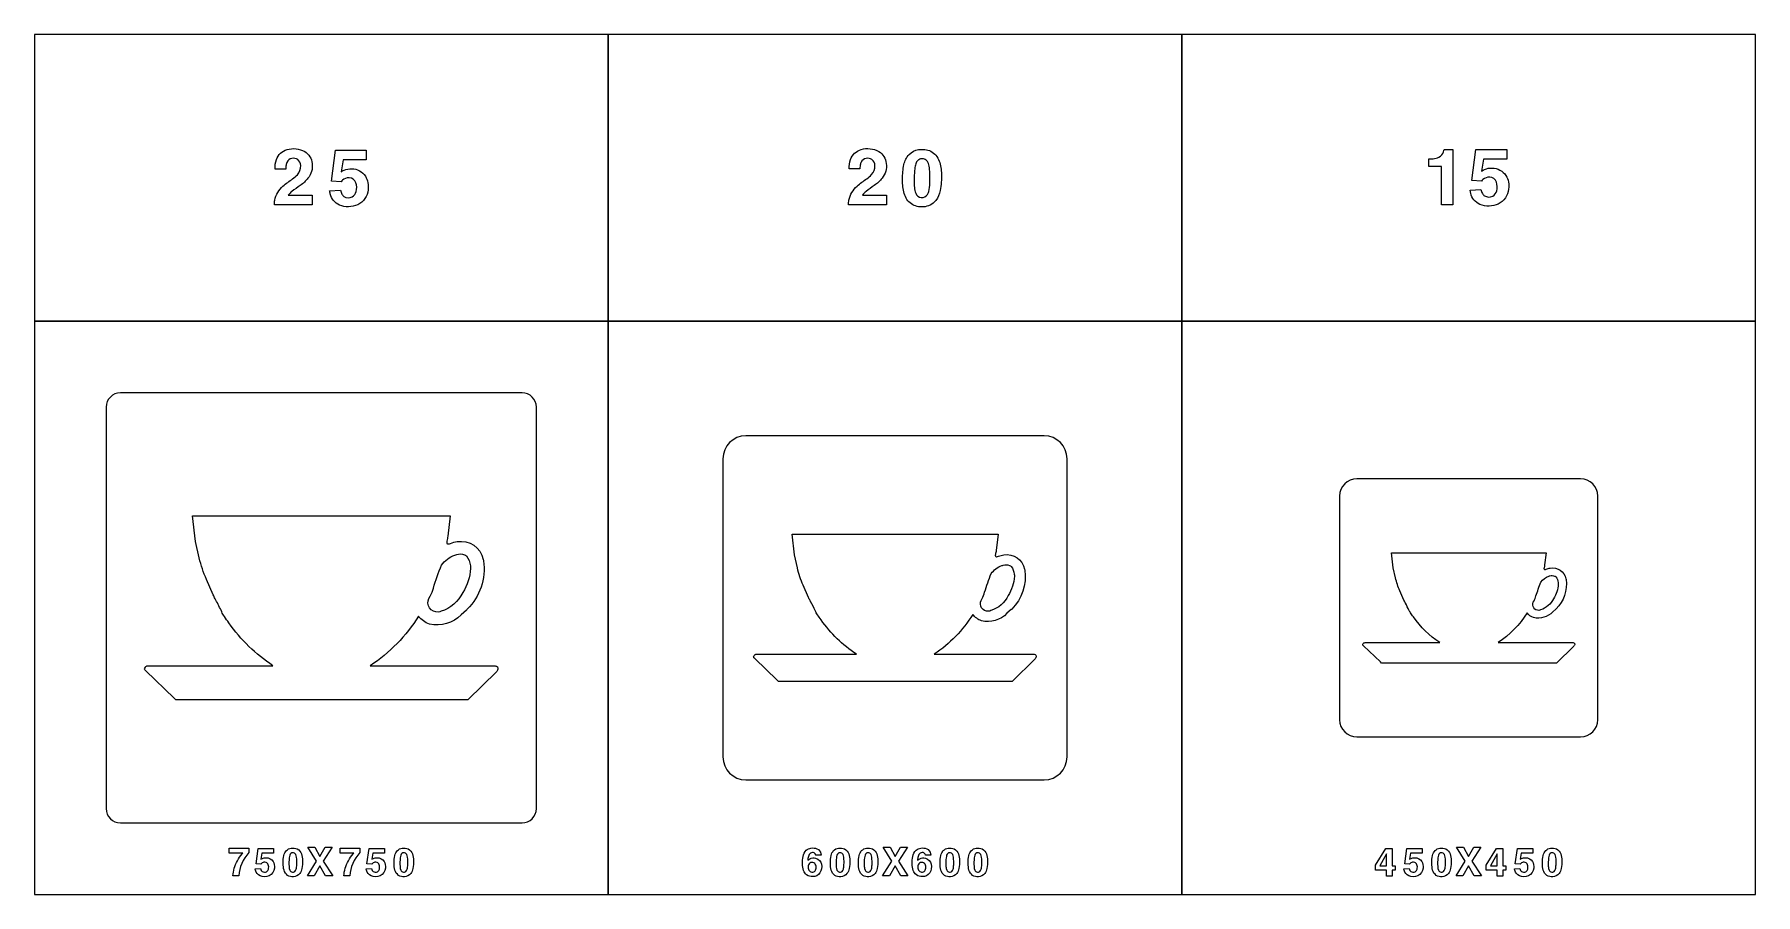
# Model space of a CAD drawing. Extents: x 0 to 3000, y 0 to 1500.
import ezdxf

# ---------------------------------------------------------------- set-up
doc = ezdxf.new("R2010")
doc.units = 0
doc.header["$MEASUREMENT"] = 0

msp = doc.modelspace()

# ---------------------------------------------------------------- linework, layer by layer
for points in [[(0.0003, 1000), (1000, 1000), (1000, 1500), (0.0003, 1500)], [(1000, 1000), (2000, 1000), (2000, 1500), (1000, 1500)], [(2000, 1000), (3000, 1000), (3000, 1500), (2000, 1500)], [(0.0001, 0.0001), (1000, 0.0001), (1000, 1000), (0.0001, 1000)], [(1000, 0.0001), (2000, 0.0001), (2000, 1000), (1000, 1000)], [(2000, 0.0001), (3000, 0.0001), (3000, 1000), (2000, 1000)], [(475.714, 32.7948), (491.716, 58.3477), (476.393, 82.7948), (488.628, 82.7948), (497.632, 66.2466), (506.826, 82.7948), (518.848, 82.7948), (503.335, 58.3477), (519.93, 32.7948), (507.277, 32.7948), (497.632, 50.2908), (487.625, 32.7948)], [(1478.42, 32.7948), (1494.42, 58.3477), (1479.1, 82.7948), (1491.33, 82.7948), (1500.34, 66.2466), (1509.53, 82.7948), (1521.55, 82.7948), (1506.04, 58.3477), (1522.64, 32.7948), (1509.98, 32.7948), (1500.34, 50.2908), (1490.33, 32.7948)], [(2337.67, 51.2623), (2355.75, 80.5514), (2366.36, 80.5514), (2366.36, 50.3066), (2371.76, 50.3066), (2371.76, 42.7), (2366.36, 42.7), (2366.36, 32.2497), (2356.86, 32.2497), (2356.86, 42.7), (2337.67, 42.7)], [(2356.86, 70.82), (2344.86, 50.3066), (2356.86, 50.3066)], [(2477.84, 32.7948), (2493.84, 58.3477), (2478.52, 82.7948), (2490.76, 82.7948), (2499.76, 66.2466), (2508.95, 82.7948), (2520.98, 82.7948), (2505.46, 58.3477), (2522.06, 32.7948), (2509.41, 32.7948), (2499.76, 50.2908), (2489.75, 32.7948)], [(2530.52, 51.2624), (2548.6, 80.5515), (2559.21, 80.5515), (2559.21, 50.3066), (2564.61, 50.3066), (2564.61, 42.7), (2559.21, 42.7), (2559.21, 32.2498), (2549.71, 32.2498), (2549.71, 42.7), (2530.52, 42.7)], [(2549.71, 70.8201), (2537.71, 50.3066), (2549.71, 50.3066)]]:
    msp.add_lwpolyline(points, close=True)
for points in [[(418.422, 1202.63, -0.0640343), (418.928, 1211.01, -0.161687), (433.256, 1235.22, -0.0283718), (449.985, 1248.18, 0.0545111), (458.342, 1255.35, 0.192461), (464.329, 1271.16, 0.234238), (458.895, 1281.72, 0.196223), (448.769, 1283.63, 0.252425), (440.001, 1276.76, 0.0856617), (438.343, 1269.95, 0.0202329), (438.058, 1265.27), (419.402, 1265.27, -0.0983795), (421.819, 1281.8, -0.245047), (440.286, 1299.05, -0.207102), (471.075, 1295.71, -0.233443), (484.06, 1274.78, -0.20961), (476.793, 1249.11, -0.0785124), (463.223, 1236.52, 0.0107372), (448.895, 1226.2, 0.0665092), (442.545, 1219.79), (484.344, 1219.79), (484.344, 1202.63)], [(514.481, 1227.42), (533.264, 1228.13, 0.0452719), (535.823, 1221.64, 0.0567733), (537.719, 1218.89, 0.070207), (539.488, 1217.5, 0.264984), (553.895, 1216.74, 0.20748), (560.862, 1225.98, 0.147389), (560.404, 1241.2, 0.308532), (548.651, 1249.76, 0.215743), (536.74, 1245.67, 0.028781), (534.591, 1243.17), (517.546, 1243.98), (524.67, 1297.85), (578.286, 1297.85), (578.286, 1281.1), (538.114, 1281.1), (534.528, 1260.29, -0.0211252), (539.694, 1263.31, -0.121371), (553.026, 1265.65, -0.244671), (576.943, 1252.87, -0.173069), (581.572, 1229.22, -0.256779), (563.5, 1202.82, -0.199585), (531.684, 1202.4, -0.245625), (515.571, 1221.95, -0.0170062)], [(1419.16, 1202.77, -0.0640343), (1419.66, 1211.15, -0.161687), (1433.99, 1235.37, -0.0283718), (1450.72, 1248.32, 0.0545111), (1459.08, 1255.49, 0.192461), (1465.07, 1271.31, 0.234238), (1459.63, 1281.86, 0.196223), (1449.5, 1283.77, 0.252425), (1440.74, 1276.9, 0.0856617), (1439.08, 1270.09, 0.0202329), (1438.79, 1265.41), (1420.14, 1265.41, -0.0983795), (1422.55, 1281.94, -0.245047), (1441.02, 1299.19, -0.207102), (1471.81, 1295.86, -0.233443), (1484.8, 1274.92, -0.20961), (1477.53, 1249.25, -0.0785124), (1463.96, 1236.66, 0.0107372), (1449.63, 1226.34, 0.0665092), (1443.28, 1219.93), (1485.08, 1219.93), (1485.08, 1202.77)], [(1513.14, 1247.83, -0.0563084), (1515.56, 1272.96, -0.130301), (1524.44, 1290.48, -0.174843), (1541.17, 1299.05, -0.147552), (1562.41, 1296.39, -0.192146), (1577.14, 1279.13, -0.0833996), (1580.83, 1256.31, -0.0545507), (1578.83, 1228, -0.116773), (1571.2, 1210.37, -0.221099), (1549.25, 1199.3, -0.162564), (1528.67, 1204.31, -0.174743), (1516.16, 1222.47, -0.0640867), (1513.17, 1245.95)], [(2430.38, 1282.79), (2435.62, 1282.79, 0.0261527), (2438.02, 1283.06, 0.0824327), (2447.96, 1285.95, 0.211118), (2455.97, 1295.44, 0.0230957), (2457.03, 1299.41), (2472.27, 1299.41), (2472.27, 1202.61), (2452.82, 1202.61), (2452.82, 1269.42), (2430.38, 1269.42)], [(2502.41, 1228.59), (2521.19, 1229.3, 0.0452719), (2523.75, 1222.8, 0.0567733), (2525.65, 1220.06, 0.070207), (2527.41, 1218.67, 0.264984), (2541.82, 1217.91, 0.20748), (2548.79, 1227.15, 0.147389), (2548.33, 1242.36, 0.308532), (2536.58, 1250.92, 0.215743), (2524.67, 1246.83, 0.028781), (2522.52, 1244.34), (2505.47, 1245.14), (2512.6, 1299.01), (2566.21, 1299.01), (2566.21, 1282.27), (2526.04, 1282.27), (2522.45, 1261.46, -0.0211252), (2527.62, 1264.48, -0.121371), (2540.95, 1266.82, -0.244671), (2564.87, 1254.04, -0.173069), (2569.5, 1230.39, -0.256779), (2551.43, 1203.99, -0.199585), (2519.61, 1203.56, -0.245625), (2503.5, 1223.12, -0.0170062)], [(1533.69, 1235.62, 0.0124589), (1533.9, 1233.09, 0.0668192), (1536.14, 1222.93, 0.615362), (1556.51, 1220.69, 0.0726881), (1558.69, 1225.9, 0.0588562), (1560.57, 1240.82, 0.0389037), (1559.92, 1267.61, 0.084671), (1557.28, 1276.95, 0.156013), (1552.7, 1281.81, 0.143208), (1546.41, 1283, 0.172584), (1540.11, 1280.52, 0.132565), (1536.13, 1274.29, 0.0498315), (1534.31, 1265.6, 0.0368731)], [(150, 125), (850, 125, 0.414213), (875, 150), (875, 850, 0.414213), (850, 875), (150, 875, 0.414213), (125, 850), (125, 150, 0.414213)], [(1240, 200), (1760, 200, 0.414213), (1800, 240), (1800, 760, 0.414213), (1760, 800), (1240, 800, 0.414213), (1200, 760), (1200, 240, 0.414213)], [(2305, 275), (2695, 275, 0.414213), (2725, 305), (2725, 695, 0.414213), (2695, 725), (2305, 725, 0.414213), (2275, 695), (2275, 305, 0.414213)], [(720.606, 625.152, -0.016062), (718.764, 616.273, 0.060335), (718.589, 613.718, 0.112881), (718.957, 612.487, 0.165857), (719.868, 611.731, 0.110486), (721.434, 611.542, 0.0763086), (725.288, 612.505, -0.0511434), (736.878, 615.475, -0.40211), (782.394, 584.453, -0.00941379), (782.937, 581.993, -0.234249), (754.397, 497.448, -0.0345651), (753.234, 496.139), (743.963, 488.107, -0.268058), (688.38, 471.779, -0.154347), (669.625, 485.498, -0.105046), (585.455, 398.966), (793.718, 398.897), (800.235, 399.183, -0.0954278), (805.574, 398.049, -0.265638), (807.927, 395.119, -0.149398), (807.097, 391.293, -0.0413379), (805.738, 389.118), (755.318, 339.741), (246.443, 339.622), (243.367, 342.682), (194.324, 389.987, 0.00728231), (192.785, 391.339, -0.253229), (192.068, 393.213, -0.140268), (193.438, 396.388, -0.098206), (195.531, 398.363, -0.10252), (196.858, 398.77, -0.0271306), (202.415, 398.933), (204.344, 398.897), (415.776, 399.198, -0.0942124), (339.118, 473.724, -0.0096202), (331.09, 485.125, -0.0653274), (326.424, 493.12, 0.0273958), (316.087, 513.539, -0.020492), (314.944, 515.725, -0.00651136), (311.714, 522.784), (299.995, 549.285, -0.048437), (287.339, 587.062), (280.67, 615.953), (275.582, 660.378), (724.606, 660.378)], [(1676.49, 600.122, -0.016062), (1675.01, 593.018, 0.060335), (1674.87, 590.975, 0.112881), (1675.17, 589.989, 0.165857), (1675.9, 589.385, 0.110486), (1677.15, 589.233, 0.0763086), (1680.23, 590.004, -0.0511434), (1689.5, 592.38, -0.40211), (1725.92, 567.562, -0.00941379), (1726.35, 565.594, -0.234249), (1703.52, 497.959, -0.0345651), (1702.59, 496.911), (1695.17, 490.486, -0.268058), (1650.7, 477.423, -0.154347), (1635.7, 488.398, -0.105046), (1568.36, 419.173), (1734.97, 419.117), (1740.19, 419.346, -0.0954278), (1744.46, 418.439, -0.265638), (1746.34, 416.095, -0.149398), (1745.68, 413.034, -0.0413379), (1744.59, 411.294), (1704.25, 371.793), (1297.15, 371.698), (1294.69, 374.146), (1255.46, 411.989, 0.00728231), (1254.23, 413.072, -0.253229), (1253.65, 414.57, -0.140268), (1254.75, 417.11, -0.098206), (1256.42, 418.69, -0.10252), (1257.49, 419.016, -0.0271306), (1261.93, 419.146), (1263.48, 419.117), (1432.62, 419.358, -0.0942124), (1371.29, 478.979, -0.0096202), (1364.87, 488.1, -0.0653274), (1361.14, 494.496, 0.0273958), (1352.87, 510.831, -0.020492), (1351.96, 512.58, -0.00651136), (1349.37, 518.227), (1340, 539.428, -0.048437), (1329.87, 569.65), (1324.54, 592.762), (1320.47, 628.302), (1679.69, 628.302)], [(746.538, 526.689, -0.203184), (708.853, 493.968, -0.0686745), (703.819, 492.664, -0.586597), (687.684, 516.353), (689.689, 520.283, 0.0717361), (695.327, 534.491, -0.0180223), (709.552, 574.591, -0.154715), (732.831, 592.106, -0.0159804), (736.017, 593.16, -0.171521), (749.425, 592.529, -0.0960242), (753.032, 590.453, -0.144476), (759.876, 573.429, -0.0316759), (760.106, 568.87, -0.123704)], [(1697.23, 521.351, -0.203184), (1667.08, 495.174, -0.0686745), (1663.06, 494.131, -0.586597), (1650.15, 513.082), (1651.75, 516.227, 0.0717361), (1656.26, 527.593, -0.0180223), (1667.64, 559.673, -0.154715), (1686.26, 573.685, -0.0159804), (1688.81, 574.528, -0.171521), (1699.54, 574.023, -0.0960242), (1702.43, 572.362, -0.144476), (1707.9, 558.743, -0.0316759), (1708.08, 555.096, -0.123704)], [(2632.36, 575.091, -0.016062), (2631.26, 569.764, 0.060335), (2631.15, 568.231, 0.112881), (2631.37, 567.492, 0.165857), (2631.92, 567.039, 0.110486), (2632.86, 566.925, 0.0763086), (2635.17, 567.503, -0.0511434), (2642.13, 569.285, -0.40211), (2669.44, 550.672, -0.00941379), (2669.76, 549.195, -0.234249), (2652.64, 498.469, -0.0345651), (2651.94, 497.683), (2646.38, 492.864, -0.268058), (2613.03, 483.067, -0.154347), (2601.77, 491.299, -0.105046), (2551.27, 439.38), (2676.23, 439.338), (2680.14, 439.51, -0.0954278), (2683.34, 438.829, -0.265638), (2684.76, 437.071, -0.149398), (2684.26, 434.776, -0.0413379), (2683.44, 433.471), (2653.19, 403.845), (2347.87, 403.773), (2346.02, 405.609), (2316.59, 433.992, 0.00728231), (2315.67, 434.804, -0.253229), (2315.24, 435.928, -0.140268), (2316.06, 437.833, -0.098206), (2317.32, 439.018, -0.10252), (2318.11, 439.262, -0.0271306), (2321.45, 439.36), (2322.61, 439.338), (2449.47, 439.519, -0.0942124), (2403.47, 484.234, -0.0096202), (2398.65, 491.075, -0.0653274), (2395.85, 495.872, 0.0273958), (2389.65, 508.123, -0.020492), (2388.97, 509.435, -0.00651136), (2387.03, 513.67), (2380, 529.571, -0.048437), (2372.4, 552.237), (2368.4, 569.572), (2365.35, 596.227), (2634.76, 596.227)], [(2647.92, 516.013, -0.203184), (2625.31, 496.381, -0.0686745), (2622.29, 495.598, -0.586597), (2612.61, 509.812), (2613.81, 512.17, 0.0717361), (2617.2, 520.695, -0.0180223), (2625.73, 544.755, -0.154715), (2639.7, 555.263, -0.0159804), (2641.61, 555.896, -0.171521), (2649.66, 555.517, -0.0960242), (2651.82, 554.272, -0.144476), (2655.93, 544.058, -0.0316759), (2656.06, 541.322, -0.123704)], [(339.22, 81.2071), (373.8, 81.2071), (373.801, 73.2766, 0.17337), (356.068, 32.5973), (345.958, 32.5972, -0.0554097), (348.225, 45.8042, -0.10295), (362.158, 71.0649), (363.295, 72.4788), (339.22, 72.4788)], [(384.699, 45.1881), (394.091, 45.5436, 0.0452719), (395.371, 42.2971, 0.0567733), (396.318, 40.9227, 0.070207), (397.203, 40.2276, 0.264984), (404.407, 39.8485, 0.20748), (407.89, 44.4693, 0.147389), (407.661, 52.0759, 0.308532), (401.784, 56.3572, 0.215743), (395.829, 54.3113, 0.028781), (394.754, 53.0633), (386.232, 53.4662), (389.794, 80.4014), (416.602, 80.4014), (416.602, 72.0285), (396.516, 72.0285), (394.723, 61.6258, -0.0211252), (397.306, 63.1344, -0.121371), (403.972, 64.3034, -0.244671), (415.931, 57.9133, -0.173069), (418.245, 46.0886, -0.256779), (409.209, 32.8895, -0.199585), (393.301, 32.6763, -0.245625), (385.244, 42.4551, -0.0170062)], [(433.509, 55.3224, -0.0563084), (434.717, 67.8895, -0.130301), (439.156, 76.6494, -0.174843), (447.521, 80.9307, -0.147552), (458.145, 79.6036, -0.192146), (465.506, 70.9701, -0.0833996), (467.355, 59.5641, -0.0545507), (466.351, 45.4093, -0.116773), (462.536, 36.5941, -0.221099), (451.565, 31.057, -0.162564), (441.273, 33.561, -0.174743), (435.018, 42.6447, -0.0640867), (433.525, 54.3824)], [(443.785, 49.2166, 0.0124589), (443.888, 47.9527, 0.0668192), (445.009, 42.8737, 0.615362), (455.191, 41.7521, 0.0726881), (456.281, 44.3587, 0.0588562), (457.221, 51.8153, 0.0389037), (456.897, 65.2118, 0.084671), (455.578, 69.8801, 0.156013), (453.287, 72.3129, 0.143208), (450.143, 72.9053, 0.172584), (446.992, 71.6653, 0.132565), (445.001, 68.553, 0.0498315), (444.093, 64.2086, 0.0368731)], [(532.649, 81.2071), (567.229, 81.2071), (567.229, 73.2766, 0.17337), (549.497, 32.5973), (539.387, 32.5973, -0.0554097), (541.654, 45.8042, -0.10295), (555.587, 71.065), (556.724, 72.4788), (532.649, 72.4788)], [(578.128, 45.1882), (587.52, 45.5436, 0.0452719), (588.799, 42.2972, 0.0567733), (589.747, 40.9228, 0.070207), (590.632, 40.2277, 0.264984), (597.835, 39.8485, 0.20748), (601.319, 44.4694, 0.147389), (601.09, 52.076, 0.308532), (595.213, 56.3573, 0.215743), (589.258, 54.3114, 0.028781), (588.183, 53.0634), (579.661, 53.4662), (583.223, 80.4014), (610.031, 80.4014), (610.031, 72.0287), (589.945, 72.0287), (588.152, 61.6258, -0.0211252), (590.735, 63.1345, -0.121371), (597.401, 64.3035, -0.244671), (609.36, 57.9133, -0.173069), (611.674, 46.0887, -0.256779), (602.638, 32.8896, -0.199585), (586.73, 32.6763, -0.245625), (578.673, 42.4552, -0.0170062)], [(626.938, 55.3179, -0.0563084), (628.146, 67.8851, -0.130301), (632.585, 76.6449, -0.174843), (640.95, 80.9261, -0.147552), (651.574, 79.5992, -0.192146), (658.935, 70.9656, -0.0833996), (660.783, 59.5596, -0.0545507), (659.78, 45.4048, -0.116773), (655.965, 36.5896, -0.221099), (644.994, 31.0525, -0.162564), (634.702, 33.5565, -0.174743), (628.446, 42.6402, -0.0640867), (626.954, 54.3779)], [(637.214, 49.2121, 0.0124589), (637.317, 47.9482, 0.0668192), (638.438, 42.8692, 0.615362), (648.62, 41.7476, 0.0726881), (649.71, 44.3542, 0.0588562), (650.649, 51.8108, 0.0389037), (650.326, 65.2073, 0.084671), (649.007, 69.8756, 0.156013), (646.716, 72.3084, 0.143208), (643.572, 72.9009, 0.172584), (640.421, 71.6607, 0.132565), (638.43, 68.5486, 0.0498315), (637.522, 64.2042, 0.0368731)], [(1371.34, 68.6163), (1361.93, 68.6163, 0.0333099), (1361.27, 70.3935, 0.308433), (1356.02, 73.2924, 0.256298), (1350.45, 69.8879, 0.0718547), (1348.99, 66.207, 0.0422837), (1347.99, 59.9353, -0.0343264), (1351.75, 62.5893, -0.198215), (1361.67, 63.4977, -0.294049), (1371.76, 52.8501, -0.195966), (1369.24, 37.9053, -0.251599), (1356.47, 31.286, -0.162734), (1345.95, 34.3903, -0.142524), (1340.48, 42.1944, -0.0867955), (1338.68, 53.7031, -0.0561633), (1339.79, 66.5941, -0.143087), (1345.4, 77.2418, -0.165016), (1353.53, 81.1044, -0.137094), (1363.94, 79.8485, -0.238813), (1370.78, 71.3493, -0.0169871)], [(1387.3, 55.3224, -0.0563084), (1388.51, 67.8895, -0.130301), (1392.95, 76.6494, -0.174843), (1401.31, 80.9307, -0.147552), (1411.94, 79.6036, -0.192146), (1419.3, 70.9701, -0.0833996), (1421.15, 59.5641, -0.0545507), (1420.14, 45.4093, -0.116773), (1416.33, 36.5941, -0.221099), (1405.36, 31.057, -0.162564), (1395.07, 33.5609, -0.174743), (1388.81, 42.6447, -0.0640867), (1387.32, 54.3824)], [(1397.58, 49.2166, 0.0124589), (1397.68, 47.9527, 0.0668192), (1398.8, 42.8737, 0.615362), (1408.98, 41.7521, 0.0726881), (1410.07, 44.3587, 0.0588562), (1411.01, 51.8153, 0.0389037), (1410.69, 65.2118, 0.084671), (1409.37, 69.8801, 0.156013), (1407.08, 72.3129, 0.143208), (1403.94, 72.9053, 0.172584), (1400.78, 71.6653, 0.132565), (1398.79, 68.553, 0.0498315), (1397.88, 64.2086, 0.0368731)], [(1436.21, 55.3224, -0.0563084), (1437.42, 67.8895, -0.130301), (1441.86, 76.6494, -0.174843), (1450.23, 80.9307, -0.147552), (1460.85, 79.6036, -0.192146), (1468.21, 70.9701, -0.0833996), (1470.06, 59.5641, -0.0545507), (1469.06, 45.4093, -0.116773), (1465.24, 36.5941, -0.221099), (1454.27, 31.057, -0.162564), (1443.98, 33.561, -0.174743), (1437.72, 42.6447, -0.0640867), (1436.23, 54.3824)], [(1446.49, 49.2166, 0.0124589), (1446.59, 47.9527, 0.0668192), (1447.72, 42.8737, 0.615362), (1457.9, 41.7521, 0.0726881), (1458.99, 44.3587, 0.0588562), (1459.93, 51.8153, 0.0389037), (1459.6, 65.2118, 0.084671), (1458.28, 69.8801, 0.156013), (1455.99, 72.3129, 0.143208), (1452.85, 72.9053, 0.172584), (1449.7, 71.6653, 0.132565), (1447.71, 68.553, 0.0498315), (1446.8, 64.2086, 0.0368731)], [(1562.6, 68.6186), (1553.19, 68.6186, 0.0333099), (1552.53, 70.3958, 0.308433), (1547.28, 73.2947, 0.256298), (1541.7, 69.8903, 0.0718547), (1540.25, 66.2094, 0.0422837), (1539.25, 59.9376, -0.0343264), (1543.01, 62.5917, -0.198215), (1552.93, 63.5001, -0.294049), (1563.01, 52.8524, -0.195966), (1560.5, 37.9076, -0.251599), (1547.73, 31.2884, -0.162734), (1537.21, 34.3926, -0.142524), (1531.74, 42.1967, -0.0867955), (1529.94, 53.7054, -0.0561633), (1531.05, 66.5965, -0.143087), (1536.66, 77.2441, -0.165016), (1544.78, 81.1067, -0.137094), (1555.2, 79.8508, -0.238813), (1562.04, 71.3516, -0.0169871)], [(1578.56, 55.3224, -0.0563084), (1579.77, 67.8896, -0.130301), (1584.21, 76.6494, -0.174843), (1592.57, 80.9307, -0.147552), (1603.2, 79.6036, -0.192146), (1610.56, 70.9701, -0.0833996), (1612.41, 59.5641, -0.0545507), (1611.4, 45.4093, -0.116773), (1607.59, 36.5941, -0.221099), (1596.62, 31.057, -0.162564), (1586.32, 33.561, -0.174743), (1580.07, 42.6447, -0.0640867), (1578.58, 54.3825)], [(1588.84, 49.2166, 0.0124589), (1588.94, 47.9528, 0.0668192), (1590.06, 42.8738, 0.615362), (1600.24, 41.7521, 0.0726881), (1601.33, 44.3588, 0.0588562), (1602.27, 51.8153, 0.0389037), (1601.95, 65.2118, 0.084671), (1600.63, 69.8801, 0.156013), (1598.34, 72.3129, 0.143208), (1595.19, 72.9054, 0.172584), (1592.04, 71.6653, 0.132565), (1590.05, 68.553, 0.0498315), (1589.14, 64.2087, 0.0368731)], [(1627.47, 55.3224, -0.0563084), (1628.68, 67.8896, -0.130301), (1633.12, 76.6494, -0.174843), (1641.49, 80.9307, -0.147552), (1652.11, 79.6037, -0.192146), (1659.47, 70.9701, -0.0833996), (1661.32, 59.5641, -0.0545507), (1660.32, 45.4093, -0.116773), (1656.5, 36.5941, -0.221099), (1645.53, 31.057, -0.162564), (1635.24, 33.561, -0.174743), (1628.98, 42.6447, -0.0640867), (1627.49, 54.3825)], [(1637.75, 49.2166, 0.0124589), (1637.85, 47.9528, 0.0668192), (1638.97, 42.8738, 0.615362), (1649.16, 41.7521, 0.0726881), (1650.25, 44.3588, 0.0588562), (1651.19, 51.8153, 0.0389037), (1650.86, 65.2118, 0.084671), (1649.54, 69.8801, 0.156013), (1647.25, 72.3129, 0.143208), (1644.11, 72.9054, 0.172584), (1640.96, 71.6653, 0.132565), (1638.97, 68.553, 0.0498315), (1638.06, 64.2087, 0.0368731)], [(2386.83, 45.1858), (2396.22, 45.5413, 0.0452719), (2397.5, 42.2948, 0.0567733), (2398.45, 40.9204, 0.070207), (2399.33, 40.2253, 0.264984), (2406.53, 39.8462, 0.20748), (2410.02, 44.467, 0.147389), (2409.79, 52.0736, 0.308532), (2403.91, 56.3549, 0.215743), (2397.96, 54.309, 0.028781), (2396.88, 53.061), (2388.36, 53.4639), (2391.92, 80.3991), (2418.73, 80.3991), (2418.73, 72.0262), (2398.64, 72.0262), (2396.85, 61.6235, -0.0211252), (2399.43, 63.1321, -0.121371), (2406.1, 64.3011, -0.244671), (2418.06, 57.911, -0.173069), (2420.37, 46.0863, -0.256779), (2411.34, 32.8873, -0.199585), (2395.43, 32.674, -0.245625), (2387.37, 42.4528, -0.0170062)], [(2435.64, 55.3178, -0.0563084), (2436.85, 67.8849, -0.130301), (2441.28, 76.6448, -0.174843), (2449.65, 80.9261, -0.147552), (2460.27, 79.599, -0.192146), (2467.63, 70.9655, -0.0833996), (2469.48, 59.5595, -0.0545507), (2468.48, 45.4047, -0.116773), (2464.66, 36.5895, -0.221099), (2453.69, 31.0524, -0.162564), (2443.4, 33.5564, -0.174743), (2437.15, 42.6401, -0.0640867), (2435.65, 54.3779)], [(2445.91, 49.212, 0.0124589), (2446.02, 47.9481, 0.0668192), (2447.14, 42.8692, 0.615362), (2457.32, 41.7475, 0.0726881), (2458.41, 44.3542, 0.0588562), (2459.35, 51.8107, 0.0389037), (2459.02, 65.2072, 0.084671), (2457.71, 69.8755, 0.156013), (2455.42, 72.3083, 0.143208), (2452.27, 72.9008, 0.172584), (2449.12, 71.6607, 0.132565), (2447.13, 68.5484, 0.0498315), (2446.22, 64.2041, 0.0368731)], [(2579.68, 45.1836), (2589.07, 45.5391, 0.0452719), (2590.35, 42.2926, 0.0567733), (2591.3, 40.9182, 0.070207), (2592.18, 40.2231, 0.264984), (2599.38, 39.844, 0.20748), (2602.87, 44.4648, 0.147389), (2602.64, 52.0714, 0.308532), (2596.76, 56.3527, 0.215743), (2590.81, 54.3068, 0.028781), (2589.73, 53.0588), (2581.21, 53.4617), (2584.77, 80.3969), (2611.58, 80.3969), (2611.58, 72.0241), (2591.49, 72.0241), (2589.7, 61.6212, -0.0211252), (2592.28, 63.1299, -0.121371), (2598.95, 64.299, -0.244671), (2610.91, 57.9088, -0.173069), (2613.22, 46.0841, -0.256779), (2604.19, 32.885, -0.199585), (2588.28, 32.6718, -0.245625), (2580.22, 42.4506, -0.0170062)], [(2628.49, 55.3133, -0.0563084), (2629.7, 67.8805, -0.130301), (2634.13, 76.6404, -0.174843), (2642.5, 80.9216, -0.147552), (2653.12, 79.5946, -0.192146), (2660.48, 70.9611, -0.0833996), (2662.33, 59.5551, -0.0545507), (2661.33, 45.4002, -0.116773), (2657.51, 36.585, -0.221099), (2646.54, 31.0479, -0.162564), (2636.25, 33.5519, -0.174743), (2630, 42.6356, -0.0640867), (2628.5, 54.3734)], [(2638.76, 49.2075, 0.0124589), (2638.87, 47.9437, 0.0668192), (2639.99, 42.8647, 0.615362), (2650.17, 41.743, 0.0726881), (2651.26, 44.3497, 0.0588562), (2652.2, 51.8062, 0.0389037), (2651.88, 65.2028, 0.084671), (2650.56, 69.871, 0.156013), (2648.27, 72.3039, 0.143208), (2645.12, 72.8963, 0.172584), (2641.97, 71.6561, 0.132565), (2639.98, 68.544, 0.0498315), (2639.07, 64.1996, 0.0368731)], [(1348.52, 48.0159, 0.0641861), (1348.94, 44.5957, 0.139351), (1350.82, 41.2308, 0.240104), (1356.78, 39.3587, 0.267924), (1361.47, 42.7315, 0.140614), (1362.44, 49.5167, 0.112774), (1361.12, 53.2134, 0.271024), (1355.26, 56.0728, 0.294594), (1349.25, 52.1233, 0.0908659)], [(1539.78, 48.0183, 0.0641861), (1540.2, 44.598, 0.139351), (1542.08, 41.2331, 0.240104), (1548.04, 39.361, 0.267924), (1552.73, 42.7339, 0.140614), (1553.69, 49.519, 0.112774), (1552.38, 53.2157, 0.271024), (1546.51, 56.0751, 0.294594), (1540.51, 52.1257, 0.0908659)]]:
    msp.add_lwpolyline(points, format="xyb", close=True)

doc.saveas('drawing.dxf')
